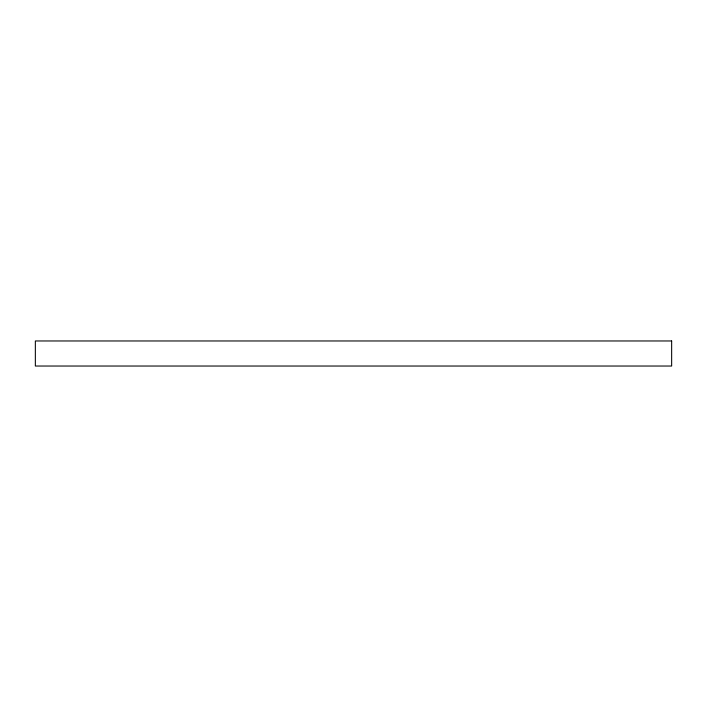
<?xml version="1.0" encoding="UTF-8"?>
<svg xmlns="http://www.w3.org/2000/svg" width="707" height="707" viewBox="0 0 707 707"><rect width="100%" height="100%" fill="white"/><g stroke="black" fill="none" stroke-linecap="round" stroke-linejoin="round"><path stroke-width="1.06" d="M671.65 340.968L35.35 340.968L35.35 366.032L671.65 366.032L671.65 340.968"/></g></svg>
